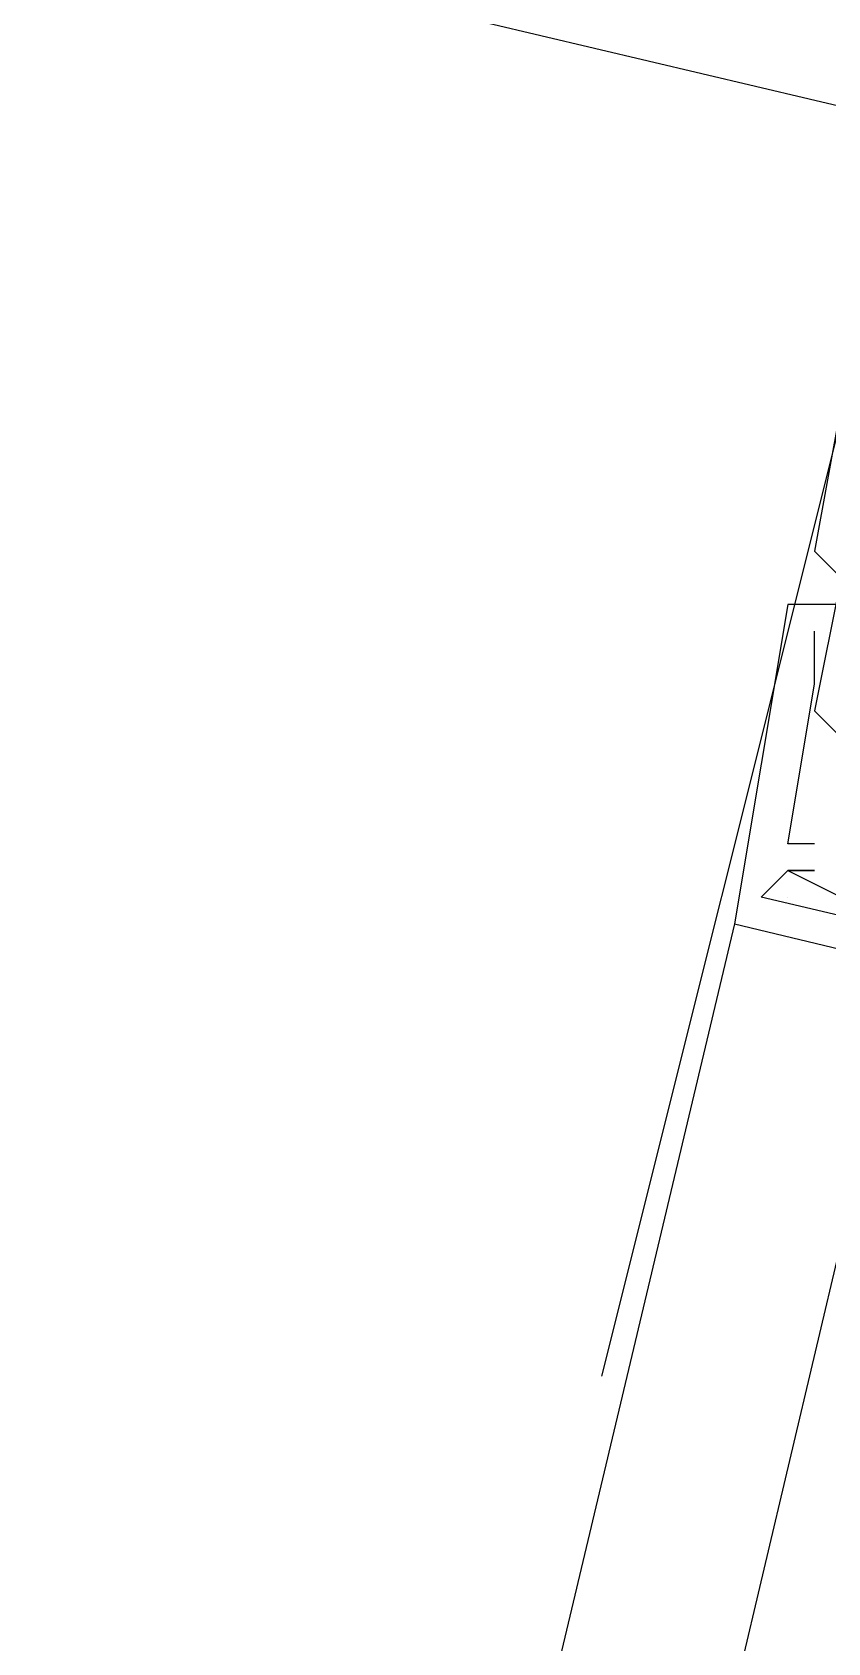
# Model space of a CAD drawing. Header units: feet. Extents: x -84 to 198, y -22 to 181.
# Drawn here: x 119.462 to 119.86, y 74.178 to 74.984 of the extents above; entities that cross this region are included whole.
import ezdxf

# ---------------------------------------------------------------- set-up
doc = ezdxf.new("R2010")
doc.units = ezdxf.units.FT
doc.layers.add('A-LINEA', color=7, linetype='CONTINUOUS')

msp = doc.modelspace()

# ---------------------------------------------------------------- linework, layer by layer
at = {"layer": 'A-LINEA'}
for p, q in [((104.1333, 78.6711), (119.9067, 74.9378)), ((119.8667, 74.7911), (119.7467, 74.3111)), ((119.8533, 74.7244), (119.8533, 74.7244)), ((119.8533, 74.7244), (119.8533, 74.7244)), ((119.8533, 74.7244), (119.8533, 74.7244)), ((119.84, 74.6978), (119.84, 74.6978)), ((119.84, 74.6978), (119.84, 74.6978)), ((119.84, 74.6978), (119.84, 74.6978)), ((119.8533, 74.6578), (119.8533, 74.6844)), ((119.8533, 74.6844), (119.8533, 74.6844)), ((119.8533, 74.6578), (119.8533, 74.6844)), ((119.8533, 74.6844), (119.8533, 74.6844)), ((119.8533, 74.6578), (119.8533, 74.6844)), ((119.8533, 74.6844), (119.8533, 74.6844)), ((119.8533, 74.6711), (119.8533, 74.6711)), ((119.8533, 74.6711), (119.8533, 74.6711)), ((119.8533, 74.6711), (119.8533, 74.6711)), ((119.8533, 74.6578), (119.8533, 74.6578)), ((119.8533, 74.6578), (119.8533, 74.6578)), ((119.8533, 74.6578), (119.8533, 74.6578)), ((119.8533, 74.6578), (119.8533, 74.6578)), ((119.8533, 74.6578), (119.8533, 74.6578)), ((119.8533, 74.6578), (119.8533, 74.6578)), ((119.8533, 74.6444), (119.8533, 74.6444)), ((119.8533, 74.6444), (119.8533, 74.6444)), ((119.8533, 74.6444), (119.8533, 74.6444)), ((119.84, 74.5778), (119.84, 74.5778)), ((119.84, 74.5778), (119.84, 74.5778)), ((119.84, 74.5778), (119.84, 74.5778)), ((119.8533, 74.5778), (119.8533, 74.5778)), ((119.8533, 74.5778), (119.8533, 74.5778)), ((119.8533, 74.5778), (119.8533, 74.5778)), ((119.84, 74.5644), (119.84, 74.5644)), ((119.84, 74.5644), (119.84, 74.5644)), ((119.84, 74.5644), (119.84, 74.5644)), ((119.84, 74.5644), (119.84, 74.5644)), ((119.84, 74.5644), (119.84, 74.5644)), ((119.84, 74.5644), (119.84, 74.5644)), ((119.84, 74.5644), (119.84, 74.5644)), ((119.84, 74.5644), (119.84, 74.5644)), ((119.84, 74.5644), (119.84, 74.5644)), ((119.8533, 74.5644), (119.8533, 74.5644)), ((119.8533, 74.5644), (119.8533, 74.5644)), ((119.8533, 74.5644), (119.8533, 74.5644)), ((119.8533, 74.5644), (119.8533, 74.5644)), ((119.8533, 74.5644), (119.8533, 74.5644)), ((119.8533, 74.5644), (119.8533, 74.5644)), ((119.8267, 74.5511), (119.8267, 74.5511)), ((119.8267, 74.5511), (119.8267, 74.5511)), ((119.8267, 74.5511), (119.8267, 74.5511)), ((119.84, 74.5511), (119.84, 74.5511)), ((119.84, 74.5511), (119.84, 74.5511)), ((119.84, 74.5511), (119.84, 74.5511)), ((119.84, 74.5511), (119.84, 74.5511)), ((119.84, 74.5511), (119.84, 74.5511)), ((119.84, 74.5511), (119.84, 74.5511)), ((119.8133, 74.5378), (118.1467, 67.5244)), ((119.8133, 74.5378), (119.8133, 74.5378)), ((119.8133, 74.5378), (119.8133, 74.5378)), ((119.8133, 74.5378), (119.8133, 74.5378)), ((119.48, 72.7378), (119.8667, 74.3778))]:
    msp.add_line(p, q, dxfattribs=at)
for points in [[(119.88, 74.8711), (119.8533, 74.7244), (119.8667, 74.7111), (119.8533, 74.6444), (119.8667, 74.6311)], [(119.88, 74.8711), (119.8533, 74.7244), (119.8667, 74.7111), (119.8533, 74.6444), (119.8667, 74.6311)], [(119.88, 74.8711), (119.8533, 74.7244), (119.8667, 74.7111), (119.8533, 74.6444), (119.8667, 74.6311)], [(119.8667, 74.6978), (119.84, 74.6978), (119.8133, 74.5378), (120.48, 74.3778), (120.4933, 74.3911)], [(119.8667, 74.6978), (119.84, 74.6978), (119.8133, 74.5378), (120.48, 74.3778), (120.4933, 74.3911)], [(119.8667, 74.6978), (119.84, 74.6978), (119.8133, 74.5378), (120.48, 74.3778), (120.4933, 74.3911)], [(119.8533, 74.5778), (119.84, 74.5778), (119.8533, 74.6578), (119.8533, 74.6711)], [(119.8533, 74.5778), (119.84, 74.5778), (119.8533, 74.6578), (119.8533, 74.6711)], [(119.8533, 74.5778), (119.84, 74.5778), (119.8533, 74.6578), (119.8533, 74.6711)], [(119.8533, 74.5644), (119.84, 74.5644), (119.8267, 74.5511)], [(119.8267, 74.5511), (119.84, 74.5644), (119.8533, 74.5644)], [(119.8533, 74.5644), (119.84, 74.5644), (119.8267, 74.5511)], [(119.8267, 74.5511), (119.84, 74.5644), (119.8533, 74.5644)], [(119.8533, 74.5644), (119.84, 74.5644), (119.8267, 74.5511)], [(119.8267, 74.5511), (119.84, 74.5644), (119.8533, 74.5644)], [(119.84, 74.5644), (119.8667, 74.5511), (119.8667, 74.5644), (120.2667, 74.4711), (120.2667, 74.4578), (120.28, 74.4578), (120.28, 74.4711), (120.3733, 74.4444)], [(119.84, 74.5644), (119.8667, 74.5511), (119.8667, 74.5644), (120.2667, 74.4711), (120.2667, 74.4578), (120.28, 74.4578), (120.28, 74.4711), (120.3733, 74.4444)], [(119.84, 74.5644), (119.8667, 74.5511), (119.8667, 74.5644), (120.2667, 74.4711), (120.2667, 74.4578), (120.28, 74.4578), (120.28, 74.4711), (120.3733, 74.4444)], [(120.3867, 74.4711), (120.3733, 74.4178), (120.2933, 74.4444), (120.2933, 74.4711), (120.28, 74.4711), (120.28, 74.4578), (120.28, 74.4444), (119.8267, 74.5511)], [(120.3867, 74.4711), (120.3733, 74.4178), (120.2933, 74.4444), (120.2933, 74.4711), (120.28, 74.4711), (120.28, 74.4578), (120.28, 74.4444), (119.8267, 74.5511)], [(120.3867, 74.4711), (120.3733, 74.4178), (120.2933, 74.4444), (120.2933, 74.4711), (120.28, 74.4711), (120.28, 74.4578), (120.28, 74.4444), (119.8267, 74.5511)]]:
    msp.add_lwpolyline(points, dxfattribs=at)

doc.saveas('drawing.dxf')
